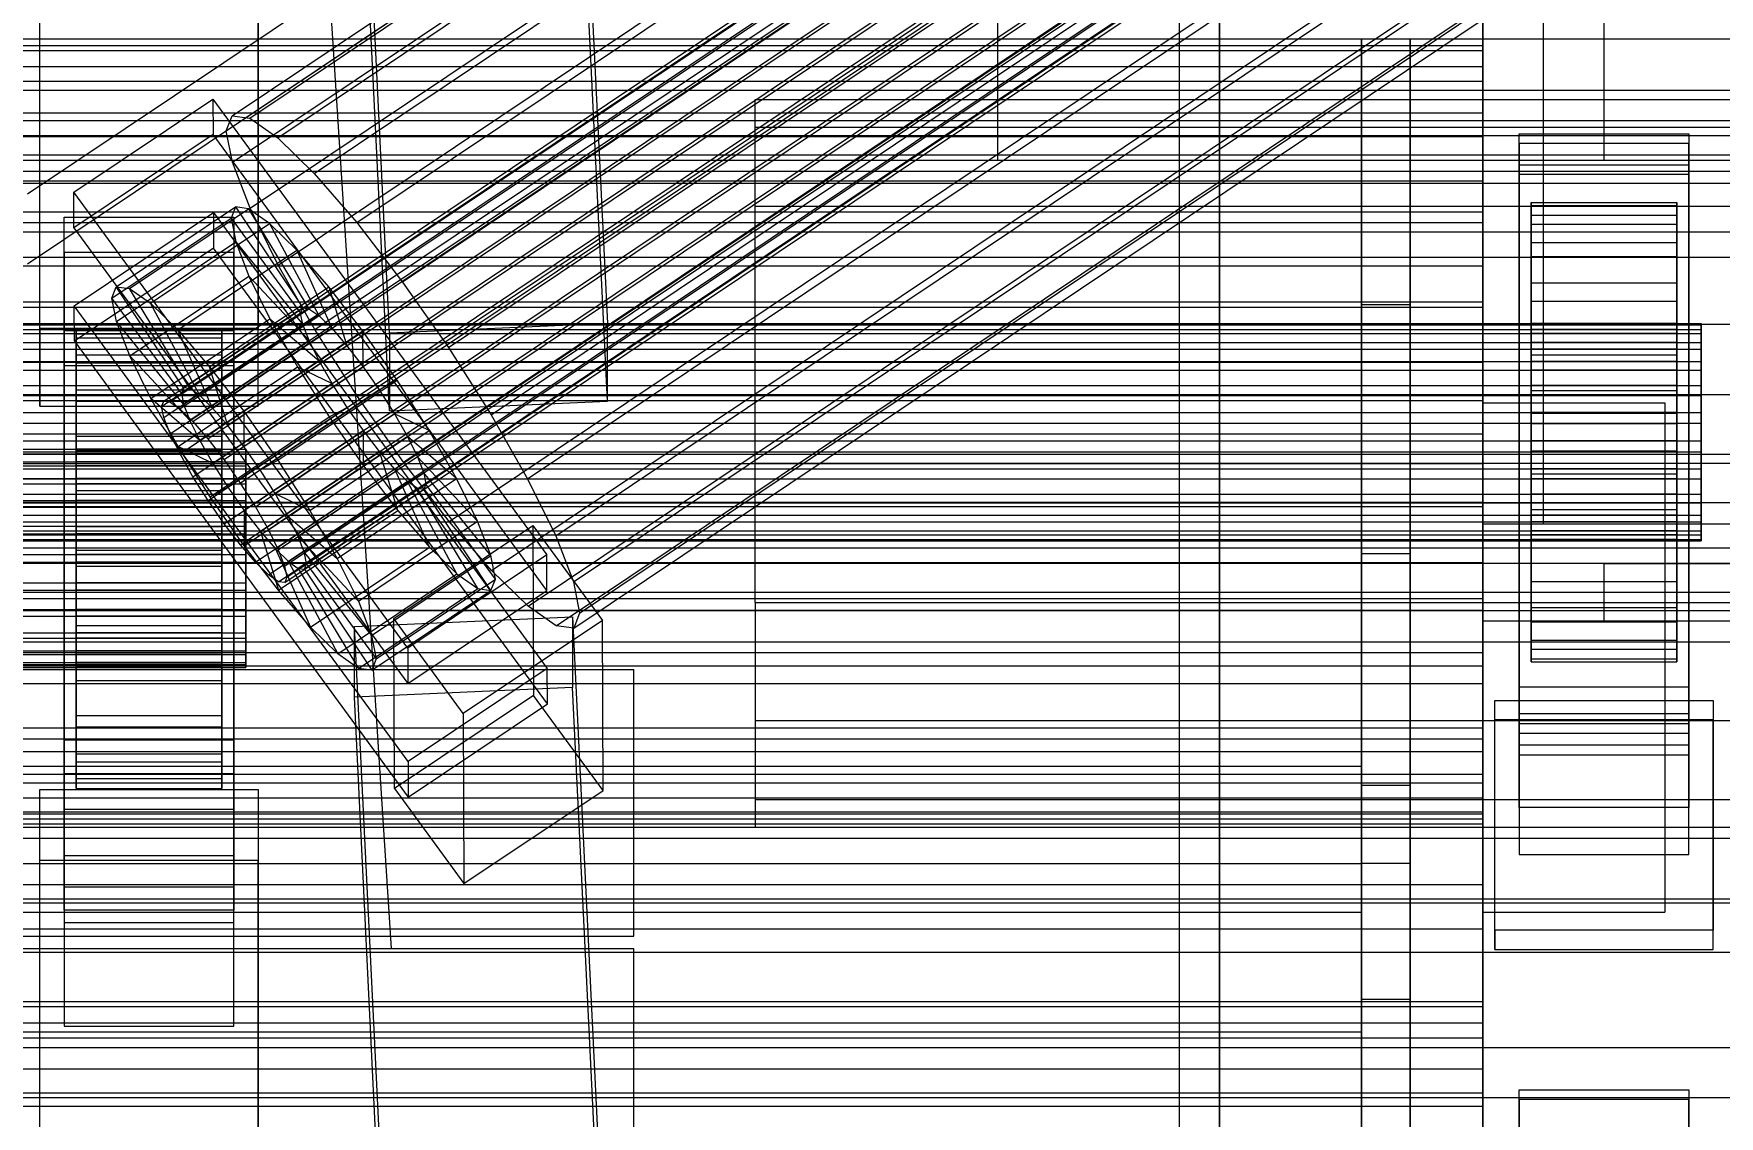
# Model space of a CAD drawing. Header units: millimetres. Extents: x -1970 to 34302, y -65268 to 6837.
# Drawn here: x 130.5 to 269.5, y -34898.8 to -34809.6 of the extents above; entities that cross this region are included whole.
import ezdxf

# ---------------------------------------------------------------- set-up
doc = ezdxf.new("R2010")
doc.units = ezdxf.units.MM
for name, color, linetype, lineweight in [('COTAS_O', 1, 'Continuous', 0), ('frontal_C01', 7, 'Continuous', 0), ('frontal_C02', 7, 'Continuous', 0), ('frontal_C05', 7, 'Continuous', 0), ('frontal_C05-C07', 7, 'Continuous', 0), ('frontal_C07', 7, 'Continuous', 0), ('frontal_dos-mix', 7, 'Continuous', 0), ('frontal_mezcladora', 7, 'Continuous', 0), ('frontal_tolva_provisional', 7, 'Continuous', 0)]:
    doc.layers.add(name, color=color, linetype=linetype, lineweight=lineweight)
doc.dimstyles.new('R19_100', dxfattribs={"dimtxt": 250, "dimasz": 150, "dimexe": 150, "dimexo": 80, "dimgap": 100, "dimtad": 1, "dimtih": 1, "dimtoh": 1, "dimdsep": 46, "dimcen": 0.09, "dimadec": 0, "dimazin": 0, "dimtfac": 1, "dimtdec": 4, "dimtofl": 0, "dimtmove": 0, "dimatfit": 3, "dimfxl": 1, "dimtolj": 1, "dimtzin": 0, "dimarcsym": 0})

# ---------------------------------------------------------------- blocks, each defined once
blk = doc.blocks.new('*D38')
at = {"layer": 'COTAS_O', "color": 0, "lineweight": -2, "transparency": 16777216}
for p, q in [((-570, -33700), (200, -33700)), ((50, -34750), (50, -33850)), ((-570, -34900), (200, -34900))]:
    blk.add_line(p, q, dxfattribs=at)
at = {"layer": 'COTAS_O', "color": 0, "transparency": 16777216}
for points in [[(25, -33850), (75, -33850), (50, -33700)], [(25, -34750), (75, -34750), (50, -34900)]]:
    blk.add_solid(points, dxfattribs=at)
at = {"layer": 'Defpoints', "color": 0, "transparency": 16777216}
for p in [(-650, -33700), (50, -33700), (-650, -34900)]:
    blk.add_point(p, dxfattribs=at)
blk = doc.blocks.new('*D39')
at = {"layer": 'COTAS_O', "color": 0, "lineweight": -2, "transparency": 16777216}
for p, q in [((-650, -34820), (-650, -34050)), ((650, -34820), (650, -34050)), ((-500, -34200), (500, -34200))]:
    blk.add_line(p, q, dxfattribs=at)
at = {"layer": 'COTAS_O', "color": 0, "transparency": 16777216}
for points in [[(-500, -34175), (-500, -34225), (-650, -34200)], [(500, -34175), (500, -34225), (650, -34200)]]:
    blk.add_solid(points, dxfattribs=at)
at = {"layer": 'Defpoints', "color": 0, "transparency": 16777216}
for p in [(650, -34200), (-650, -34900), (650, -34900)]:
    blk.add_point(p, dxfattribs=at)

msp = doc.modelspace()

# ---------------------------------------------------------------- linework, layer by layer
at = {"layer": 'frontal_C01'}
for p, q in [((250, -35735.764), (250, -32680.37)), ((250, -32685.104), (250, -35740.498)), ((228.298, -34987.381), (228.298, -34675.195)), ((228.298, -34680.882), (228.298, -34993.069)), ((174.943, -34774.659), (177.811, -34833.478)), ((159.83, -34834.265), (156.962, -34775.446)), ((159.83, -34840.67), (156.962, -34781.85)), ((177.811, -34839.883), (174.943, -34781.064)), ((131, -34833.87), (131, -34788.776)), ((149, -34788.776), (149, -34833.87)), ((131, -34840.274), (131, -34795.179)), ((149, -34840.274), (149, -34795.179)), ((430, -34820.934), (-430, -34820.934)), ((430, -34825.934), (-430, -34825.934)), ((-425, -34827.992), (425, -34827.992)), ((149, -34833.87), (131, -34833.87)), ((131, -34833.87), (131, -34840.274)), ((149, -34840.274), (149, -34833.87)), ((177.811, -34833.478), (159.83, -34834.265)), ((159.83, -34834.265), (159.83, -34840.67)), ((177.811, -34839.883), (177.811, -34833.478)), ((425, -34839.36), (-425, -34839.36)), ((131, -34840.274), (149, -34840.274)), ((159.83, -34840.67), (177.811, -34839.883)), ((425, -34844.257), (-425, -34844.257)), ((-425, -34855.625), (425, -34855.625)), ((430, -34875.934), (-430, -34875.934)), ((430, -34880.934), (-430, -34880.934))]:
    msp.add_line(p, q, dxfattribs=at)
at = {"layer": 'frontal_C02'}
for p, q in [((250, -35767.535), (250, -32976.99)), ((250, -32981.769), (250, -35772.314)), ((146.872, -34816.332), (331.181, -34692.848)), ((146.383, -34817.576), (330.692, -34694.092)), ((148.32, -34816.529), (332.629, -34693.045)), ((150.629, -34818.153), (334.938, -34694.669)), ((141.045, -34840.299), (354.844, -34697.057)), ((141.218, -34839.858), (355.017, -34696.617)), ((141.731, -34839.928), (355.53, -34696.687)), ((146.887, -34820.175), (331.197, -34696.691)), ((141.224, -34841.22), (355.022, -34697.978)), ((142.549, -34840.503), (356.348, -34697.262)), ((143.617, -34841.545), (357.415, -34698.304)), ((153.641, -34821.093), (337.95, -34697.609)), ((141.742, -34842.558), (355.541, -34699.317)), ((144.861, -34842.982), (358.659, -34699.741)), ((142.565, -34844.223), (356.363, -34700.982)), ((148.35, -34823.953), (332.659, -34700.469)), ((359.995, -34701.476), (146.196, -34844.717)), ((157.152, -34825.149), (341.461, -34701.666)), ((143.635, -34846.101), (357.434, -34702.86)), ((147.533, -34846.631), (361.332, -34703.39)), ((144.881, -34848.064), (358.68, -34704.822)), ((148.779, -34848.594), (362.578, -34705.352)), ((150.672, -34828.652), (334.981, -34705.168)), ((146.218, -34849.978), (360.017, -34706.736)), ((345.231, -34706.561), (160.922, -34830.045)), ((149.85, -34850.472), (363.648, -34707.23)), ((147.554, -34851.713), (361.352, -34708.471)), ((150.672, -34852.137), (364.471, -34708.895)), ((148.798, -34853.15), (362.596, -34709.908)), ((149.865, -34854.192), (363.664, -34710.95)), ((151.191, -34853.475), (364.989, -34710.234)), ((153.694, -34833.951), (338.003, -34710.467)), ((150.683, -34854.767), (364.482, -34711.526)), ((151.196, -34854.837), (364.995, -34711.595)), ((151.369, -34854.396), (365.168, -34711.155)), ((164.693, -34835.447), (349.002, -34711.963)), ((157.211, -34839.491), (341.52, -34716.007)), ((168.21, -34840.986), (352.519, -34717.502)), ((160.982, -34844.892), (345.291, -34721.408)), ((171.232, -34846.286), (355.541, -34722.802)), ((164.752, -34849.788), (349.061, -34726.304)), ((173.554, -34850.985), (357.863, -34727.501)), ((168.263, -34853.844), (352.572, -34730.36)), ((175.016, -34854.762), (359.326, -34731.279)), ((171.275, -34856.784), (355.584, -34733.3)), ((175.521, -34857.362), (359.83, -34733.878)), ((173.584, -34858.408), (357.893, -34734.924)), ((175.032, -34858.605), (359.341, -34735.121)), ((228.298, -34756.938), (130, -34822.796)), ((228.298, -35041.759), (228.298, -34756.938)), ((130, -34828.537), (228.298, -34762.679)), ((228.298, -34762.679), (228.298, -35047.5)), ((133.809, -34822.648), (145.277, -34814.964)), ((145.277, -34814.964), (145.289, -34817.887)), ((145.277, -34814.964), (172.809, -34852.557)), ((146.383, -34817.576), (146.872, -34816.332)), ((146.872, -34816.332), (148.32, -34816.529)), ((148.32, -34816.529), (150.629, -34818.153)), ((145.289, -34817.887), (133.821, -34825.57)), ((172.821, -34855.48), (145.289, -34817.887)), ((146.887, -34820.175), (146.383, -34817.576)), ((150.629, -34818.153), (153.641, -34821.093)), ((148.35, -34823.953), (146.887, -34820.175)), ((153.641, -34821.093), (157.152, -34825.149)), ((133.821, -34825.57), (133.809, -34822.648)), ((161.341, -34860.241), (133.809, -34822.648)), ((133, -34827.617), (133, -34824.694)), ((133, -34824.694), (147, -34824.694)), ((133, -34870.599), (133, -34824.694)), ((133.847, -34832), (145.315, -34824.317)), ((136.948, -34831.369), (146.777, -34824.783)), ((137.313, -34830.439), (147.143, -34823.853)), ((138.396, -34830.586), (148.226, -34824.001)), ((145.315, -34824.317), (145.327, -34827.24)), ((145.315, -34824.317), (172.847, -34861.91)), ((147.143, -34823.853), (146.777, -34824.783)), ((146.777, -34824.783), (152.513, -34832.615)), ((146.777, -34824.783), (147.155, -34826.728)), ((147, -34824.694), (147, -34827.617)), ((147, -34824.694), (147, -34870.599)), ((148.226, -34824.001), (147.143, -34823.853)), ((147.143, -34823.853), (152.686, -34832.175)), ((149.953, -34825.215), (148.226, -34824.001)), ((148.226, -34824.001), (153.199, -34832.245)), ((150.672, -34828.652), (148.35, -34823.953)), ((133.821, -34825.57), (161.353, -34863.163)), ((140.123, -34831.801), (149.953, -34825.215)), ((152.207, -34827.415), (149.953, -34825.215)), ((149.953, -34825.215), (154.017, -34832.82)), ((157.152, -34825.149), (160.922, -34830.045)), ((147, -34827.617), (133, -34827.617)), ((133, -34827.617), (133, -34873.521)), ((145.327, -34827.24), (133.859, -34834.923)), ((137.325, -34833.314), (147.155, -34826.728)), ((142.377, -34834), (152.207, -34827.415)), ((172.859, -34864.832), (145.327, -34827.24)), ((147, -34873.521), (147, -34827.617)), ((147.155, -34826.728), (152.692, -34833.536)), ((147.155, -34826.728), (148.249, -34829.554)), ((154.833, -34830.449), (152.207, -34827.415)), ((152.207, -34827.415), (155.085, -34833.862)), ((153.694, -34833.951), (150.672, -34828.652)), ((136.948, -34831.369), (137.313, -34830.439)), ((142.856, -34838.761), (137.313, -34830.439)), ((137.313, -34830.439), (138.396, -34830.586)), ((143.369, -34838.83), (138.396, -34830.586)), ((138.396, -34830.586), (140.123, -34831.801)), ((138.419, -34836.139), (148.249, -34829.554)), ((145.003, -34837.035), (154.833, -34830.449)), ((148.249, -34829.554), (153.21, -34834.875)), ((148.249, -34829.554), (149.985, -34833.068)), ((157.653, -34834.111), (154.833, -34830.449)), ((154.833, -34830.449), (156.329, -34835.299)), ((160.922, -34830.045), (164.693, -34835.447)), ((133.859, -34834.923), (133.847, -34832)), ((161.379, -34869.593), (133.847, -34832)), ((142.683, -34839.201), (136.948, -34831.369)), ((137.325, -34833.314), (136.948, -34831.369)), ((144.188, -34839.406), (140.123, -34831.801)), ((140.123, -34831.801), (142.377, -34834)), ((142.862, -34840.122), (137.325, -34833.314)), ((138.419, -34836.139), (137.325, -34833.314)), ((140.156, -34839.654), (149.985, -34833.068)), ((152.513, -34832.615), (142.683, -34839.201)), ((152.686, -34832.175), (142.856, -34838.761)), ((153.199, -34832.245), (143.369, -34838.83)), ((154.017, -34832.82), (144.188, -34839.406)), ((149.985, -34833.068), (154.033, -34836.54)), ((149.985, -34833.068), (152.246, -34837.033)), ((152.513, -34832.615), (152.686, -34832.175)), ((152.692, -34833.536), (152.513, -34832.615)), ((152.686, -34832.175), (153.199, -34832.245)), ((153.199, -34832.245), (154.017, -34832.82)), ((154.017, -34832.82), (155.085, -34833.862)), ((133, -34836.97), (133, -34834.047)), ((133, -34834.047), (147, -34834.047)), ((133, -34879.951), (133, -34834.047)), ((134, -34843.833), (134, -34833.839)), ((134, -34833.839), (134, -34834.315)), ((134, -34833.839), (146, -34833.839)), ((134, -34834.657), (134, -34833.839)), ((134, -34844.059), (134, -34834.315)), ((134, -34834.315), (134, -34836.053)), ((134, -34834.315), (146, -34834.315)), ((134, -34844.221), (134, -34834.657)), ((134, -34834.657), (146, -34834.657)), ((134, -34836.714), (134, -34834.657)), ((145.255, -34840.448), (142.377, -34834)), ((142.377, -34834), (145.003, -34837.035)), ((152.692, -34833.536), (142.862, -34840.122)), ((155.085, -34833.862), (145.255, -34840.448)), ((146, -34834.315), (146, -34833.839)), ((146, -34833.839), (146, -34843.833)), ((146, -34833.839), (146, -34834.657)), ((146, -34836.053), (146, -34834.315)), ((146, -34834.315), (146, -34844.059)), ((146, -34834.657), (146, -34844.221)), ((146, -34834.657), (146, -34836.714)), ((147, -34834.047), (147, -34836.97)), ((147, -34834.047), (147, -34879.951)), ((157.653, -34834.111), (147.823, -34840.697)), ((153.21, -34834.875), (152.692, -34833.536)), ((157.211, -34839.491), (153.694, -34833.951)), ((155.085, -34833.862), (156.329, -34835.299)), ((157.665, -34837.034), (157.653, -34834.111)), ((160.474, -34838.152), (157.653, -34834.111)), ((133.859, -34834.923), (161.391, -34872.516)), ((134, -34844.882), (134, -34836.053)), ((134, -34836.053), (134, -34838.933)), ((134, -34836.053), (146, -34836.053)), ((143.38, -34841.461), (138.419, -34836.139)), ((140.156, -34839.654), (138.419, -34836.139)), ((153.21, -34834.875), (143.38, -34841.461)), ((146, -34838.933), (146, -34836.053)), ((146, -34836.053), (146, -34844.882)), ((156.329, -34835.299), (146.499, -34841.885)), ((154.033, -34836.54), (153.21, -34834.875)), ((156.329, -34835.299), (157.665, -34837.034)), ((164.693, -34835.447), (168.21, -34840.986)), ((147, -34836.97), (133, -34836.97)), ((133, -34836.97), (133, -34882.874)), ((134, -34845.195), (134, -34836.714)), ((134, -34836.714), (146, -34836.714)), ((134, -34839.868), (134, -34836.714)), ((142.416, -34843.619), (152.246, -34837.033)), ((154.033, -34836.54), (144.203, -34843.126)), ((146.499, -34841.885), (145.003, -34837.035)), ((145.003, -34837.035), (147.823, -34840.697)), ((146, -34836.714), (146, -34845.195)), ((146, -34836.714), (146, -34839.868)), ((147, -34882.874), (147, -34836.97)), ((147.835, -34843.619), (157.665, -34837.034)), ((152.246, -34837.033), (155.103, -34838.418)), ((152.246, -34837.033), (154.877, -34841.176)), ((155.103, -34838.418), (154.033, -34836.54)), ((157.665, -34837.034), (159.001, -34838.948)), ((134, -34846.246), (134, -34838.933)), ((134, -34838.933), (134, -34842.761)), ((134, -34838.933), (146, -34838.933)), ((142.856, -34838.761), (142.683, -34839.201)), ((143.369, -34838.83), (142.856, -34838.761)), ((144.188, -34839.406), (143.369, -34838.83)), ((155.103, -34838.418), (145.274, -34845.003)), ((146, -34842.761), (146, -34838.933)), ((146, -34838.933), (146, -34846.246)), ((159.001, -34838.948), (149.171, -34845.533)), ((150.644, -34844.737), (160.474, -34838.152)), ((156.35, -34840.38), (155.103, -34838.418)), ((160.474, -34838.152), (159.001, -34838.948)), ((159.001, -34838.948), (160.247, -34840.91)), ((163.105, -34842.295), (160.474, -34838.152)), ((134, -34846.689), (134, -34839.868)), ((134, -34839.868), (146, -34839.868)), ((134, -34843.906), (134, -34839.868)), ((144.203, -34843.126), (140.156, -34839.654)), ((142.416, -34843.619), (140.156, -34839.654)), ((141.045, -34840.299), (141.218, -34839.858)), ((141.224, -34841.22), (141.045, -34840.299)), ((141.218, -34839.858), (141.731, -34839.928)), ((141.731, -34839.928), (142.549, -34840.503)), ((142.683, -34839.201), (142.862, -34840.122)), ((142.862, -34840.122), (143.38, -34841.461)), ((145.255, -34840.448), (144.188, -34839.406)), ((146, -34839.868), (146, -34846.689)), ((146, -34839.868), (146, -34843.906)), ((160.982, -34844.892), (157.211, -34839.491)), ((141.742, -34842.558), (141.224, -34841.22)), ((142.549, -34840.503), (143.617, -34841.545)), ((143.38, -34841.461), (144.203, -34843.126)), ((143.617, -34841.545), (144.861, -34842.982)), ((145.047, -34847.762), (154.877, -34841.176)), ((146.499, -34841.885), (145.255, -34840.448)), ((156.35, -34840.38), (146.52, -34846.966)), ((147.823, -34840.697), (147.835, -34843.619)), ((147.823, -34840.697), (150.644, -34844.737)), ((160.247, -34840.91), (150.417, -34847.496)), ((154.877, -34841.176), (156.35, -34840.38)), ((154.877, -34841.176), (157.698, -34845.217)), ((157.686, -34842.294), (156.35, -34840.38)), ((163.105, -34842.295), (160.247, -34840.91)), ((160.247, -34840.91), (161.318, -34842.788)), ((168.21, -34840.986), (171.232, -34846.286)), ((134, -34848.059), (134, -34842.761)), ((134, -34842.761), (134, -34847.275)), ((134, -34842.761), (146, -34842.761)), ((142.565, -34844.223), (141.742, -34842.558)), ((144.203, -34843.126), (145.274, -34845.003)), ((144.861, -34842.982), (146.196, -34844.717)), ((146, -34847.275), (146, -34842.761)), ((146, -34842.761), (146, -34848.059)), ((147.835, -34843.619), (146.499, -34841.885)), ((157.686, -34842.294), (147.856, -34848.88)), ((161.318, -34842.788), (151.488, -34849.374)), ((153.275, -34848.881), (163.105, -34842.295)), ((157.698, -34845.217), (157.686, -34842.294)), ((159.022, -34844.029), (157.686, -34842.294)), ((165.365, -34846.26), (161.318, -34842.788)), ((161.318, -34842.788), (162.14, -34844.453)), ((165.365, -34846.26), (163.105, -34842.295)), ((-148, -34843.833), (148, -34843.833)), ((-148, -34844.059), (148, -34844.059)), ((-148, -34844.221), (148, -34844.221)), ((134, -34844.059), (134, -34843.833)), ((146, -34843.833), (134, -34843.833)), ((134, -34843.833), (134, -34844.221)), ((134, -34848.602), (134, -34843.906)), ((134, -34843.906), (146, -34843.906)), ((134, -34848.552), (134, -34843.906)), ((134, -34844.882), (134, -34844.059)), ((146, -34844.059), (134, -34844.059)), ((146, -34844.221), (134, -34844.221)), ((134, -34844.221), (134, -34845.195)), ((145.274, -34845.003), (142.416, -34843.619)), ((145.047, -34847.762), (142.416, -34843.619)), ((143.635, -34846.101), (142.565, -34844.223)), ((146, -34843.833), (146, -34844.059)), ((146, -34844.221), (146, -34843.833)), ((146, -34843.906), (146, -34848.602)), ((146, -34843.906), (146, -34848.552)), ((146, -34844.059), (146, -34844.882)), ((146, -34845.195), (146, -34844.221)), ((149.171, -34845.533), (147.835, -34843.619)), ((148, -34844.059), (148, -34843.833)), ((148, -34843.833), (148, -34844.221)), ((148, -34844.882), (148, -34844.059)), ((148, -34844.221), (148, -34845.195)), ((159.022, -34844.029), (149.192, -34850.615)), ((162.14, -34844.453), (152.311, -34851.039)), ((160.518, -34848.879), (159.022, -34844.029)), ((160.266, -34845.466), (159.022, -34844.029)), ((167.102, -34849.774), (162.14, -34844.453)), ((162.14, -34844.453), (162.659, -34845.792)), ((-148, -34844.882), (148, -34844.882)), ((-148, -34845.195), (148, -34845.195)), ((134, -34846.246), (134, -34844.882)), ((146, -34844.882), (134, -34844.882)), ((146, -34845.195), (134, -34845.195)), ((134, -34845.195), (134, -34846.689)), ((145.274, -34845.003), (146.52, -34846.966)), ((146, -34844.882), (146, -34846.246)), ((146, -34846.689), (146, -34845.195)), ((146.196, -34844.717), (147.533, -34846.631)), ((147.868, -34851.803), (157.698, -34845.217)), ((148, -34846.246), (148, -34844.882)), ((148, -34845.195), (148, -34846.689)), ((149.171, -34845.533), (150.644, -34844.737)), ((150.417, -34847.496), (149.171, -34845.533)), ((160.266, -34845.466), (150.436, -34852.052)), ((150.644, -34844.737), (153.275, -34848.881)), ((162.659, -34845.792), (152.829, -34852.378)), ((157.698, -34845.217), (160.518, -34848.879)), ((163.144, -34851.913), (160.266, -34845.466)), ((161.333, -34846.508), (160.266, -34845.466)), ((164.752, -34849.788), (160.982, -34844.892)), ((168.196, -34852.6), (162.659, -34845.792)), ((162.659, -34845.792), (162.837, -34846.713)), ((-148, -34846.246), (148, -34846.246)), ((-148, -34846.689), (148, -34846.689)), ((134, -34848.059), (134, -34846.246)), ((146, -34846.246), (134, -34846.246)), ((146, -34846.689), (134, -34846.689)), ((134, -34846.689), (134, -34848.602)), ((134, -34847.275), (134, -34850.197)), ((146, -34847.275), (134, -34847.275)), ((134, -34847.275), (134, -34852.167)), ((144.881, -34848.064), (143.635, -34846.101)), ((146.52, -34846.966), (145.047, -34847.762)), ((146, -34846.246), (146, -34848.059)), ((146, -34848.602), (146, -34846.689)), ((146, -34850.197), (146, -34847.275)), ((146, -34852.167), (146, -34847.275)), ((146.52, -34846.966), (147.856, -34848.88)), ((147.533, -34846.631), (148.779, -34848.594)), ((148, -34848.059), (148, -34846.246)), ((148, -34846.689), (148, -34848.602)), ((161.333, -34846.508), (151.503, -34853.094)), ((162.151, -34847.084), (152.321, -34853.669)), ((162.664, -34847.153), (152.835, -34853.739)), ((162.837, -34846.713), (153.008, -34853.299)), ((155.535, -34852.845), (165.365, -34846.26)), ((165.397, -34854.113), (161.333, -34846.508)), ((162.151, -34847.084), (161.333, -34846.508)), ((167.125, -34855.327), (162.151, -34847.084)), ((162.664, -34847.153), (162.151, -34847.084)), ((162.837, -34846.713), (162.664, -34847.153)), ((168.208, -34855.475), (162.664, -34847.153)), ((168.573, -34854.545), (162.837, -34846.713)), ((167.102, -34849.774), (165.365, -34846.26)), ((171.232, -34846.286), (173.554, -34850.985)), ((430, -34848.253), (-430, -34848.253)), ((-148, -34848.059), (148, -34848.059)), ((-148, -34848.602), (148, -34848.602)), ((134, -34850.197), (134, -34848.059)), ((146, -34848.059), (134, -34848.059)), ((134, -34850.802), (134, -34848.552)), ((134, -34848.552), (146, -34848.552)), ((134, -34853.489), (134, -34848.552)), ((146, -34848.602), (134, -34848.602)), ((134, -34848.602), (134, -34850.802)), ((146.218, -34849.978), (144.881, -34848.064)), ((147.868, -34851.803), (145.047, -34847.762)), ((146, -34848.059), (146, -34850.197)), ((146, -34848.552), (146, -34850.802)), ((146, -34848.552), (146, -34853.489)), ((146, -34850.802), (146, -34848.602)), ((148, -34850.197), (148, -34848.059)), ((148, -34848.602), (148, -34850.802)), ((148.779, -34848.594), (149.85, -34850.472)), ((151.488, -34849.374), (150.417, -34847.496)), ((150.417, -34847.496), (153.275, -34848.881)), ((147.554, -34851.713), (146.218, -34849.978)), ((147.856, -34848.88), (147.868, -34851.803)), ((147.856, -34848.88), (149.192, -34850.615)), ((150.688, -34855.465), (160.518, -34848.879)), ((152.311, -34851.039), (151.488, -34849.374)), ((151.488, -34849.374), (155.535, -34852.845)), ((153.275, -34848.881), (155.535, -34852.845)), ((157.272, -34856.36), (167.102, -34849.774)), ((160.518, -34848.879), (163.144, -34851.913)), ((168.263, -34853.844), (164.752, -34849.788)), ((168.196, -34852.6), (167.102, -34849.774)), ((148, -34850.197), (-148, -34850.197)), ((-148, -34850.802), (148, -34850.802)), ((134, -34850.197), (146, -34850.197)), ((134, -34852.515), (134, -34850.197)), ((146, -34850.802), (134, -34850.802)), ((134, -34850.802), (134, -34853.141)), ((146, -34850.197), (146, -34852.515)), ((146, -34853.141), (146, -34850.802)), ((148, -34852.515), (148, -34850.197)), ((148, -34850.802), (148, -34853.141)), ((149.192, -34850.615), (150.688, -34855.465)), ((149.192, -34850.615), (150.436, -34852.052)), ((149.85, -34850.472), (150.672, -34852.137)), ((152.829, -34852.378), (152.311, -34851.039)), ((152.311, -34851.039), (157.272, -34856.36)), ((160.19, -34857.798), (171.658, -34850.114)), ((171.658, -34850.114), (171.715, -34864.143)), ((171.658, -34850.114), (177.394, -34857.946)), ((173.554, -34850.985), (175.016, -34854.762)), ((-148, -34852.515), (148, -34852.515)), ((134, -34852.515), (134, -34852.167)), ((134, -34852.167), (134, -34857.104)), ((134, -34852.167), (146, -34852.167)), ((134, -34854.853), (134, -34852.515)), ((146, -34852.515), (134, -34852.515)), ((146, -34857.104), (146, -34852.167)), ((146, -34852.167), (146, -34852.515)), ((146, -34852.515), (146, -34854.853)), ((148.798, -34853.15), (147.554, -34851.713)), ((150.688, -34855.465), (147.868, -34851.803)), ((148, -34854.853), (148, -34852.515)), ((150.436, -34852.052), (153.314, -34858.499)), ((150.436, -34852.052), (151.503, -34853.094)), ((150.672, -34852.137), (151.191, -34853.475)), ((153.008, -34853.299), (152.829, -34852.378)), ((152.829, -34852.378), (158.366, -34859.186)), ((153.314, -34858.499), (163.144, -34851.913)), ((155.535, -34852.845), (157.272, -34856.36)), ((158.366, -34859.186), (168.196, -34852.6)), ((172.809, -34852.557), (161.341, -34860.241)), ((163.144, -34851.913), (165.397, -34854.113)), ((168.573, -34854.545), (168.196, -34852.6)), ((172.821, -34855.48), (172.809, -34852.557)), ((430, -34853.253), (-430, -34853.253)), ((-148, -34853.141), (148, -34853.141)), ((134, -34853.141), (134, -34853.489)), ((146, -34853.141), (134, -34853.141)), ((134, -34853.141), (134, -34855.458)), ((134, -34853.489), (146, -34853.489)), ((134, -34858.381), (134, -34853.489)), ((146, -34853.489), (146, -34853.141)), ((146, -34855.458), (146, -34853.141)), ((146, -34853.489), (146, -34858.381)), ((148, -34853.141), (148, -34855.458)), ((149.865, -34854.192), (148.798, -34853.15)), ((150.683, -34854.767), (149.865, -34854.192)), ((151.191, -34853.475), (151.369, -34854.396)), ((151.503, -34853.094), (155.567, -34860.699)), ((151.503, -34853.094), (152.321, -34853.669)), ((152.321, -34853.669), (157.295, -34861.913)), ((152.321, -34853.669), (152.835, -34853.739)), ((152.835, -34853.739), (153.008, -34853.299)), ((152.835, -34853.739), (158.378, -34862.061)), ((153.008, -34853.299), (158.743, -34861.13)), ((155.567, -34860.699), (165.397, -34854.113)), ((165.397, -34854.113), (167.125, -34855.327)), ((171.275, -34856.784), (168.263, -34853.844)), ((-148, -34854.853), (148, -34854.853)), ((-148, -34855.458), (148, -34855.458)), ((134, -34857.054), (134, -34854.853)), ((134, -34854.853), (134, -34857.104)), ((146, -34854.853), (134, -34854.853)), ((134, -34855.458), (134, -34858.381)), ((146, -34855.458), (134, -34855.458)), ((134, -34855.458), (134, -34857.596)), ((146, -34857.104), (146, -34854.853)), ((146, -34854.853), (146, -34857.054)), ((146, -34858.381), (146, -34855.458)), ((146, -34857.596), (146, -34855.458)), ((148, -34857.054), (148, -34854.853)), ((148, -34855.458), (148, -34857.596)), ((151.196, -34854.837), (150.683, -34854.767)), ((153.314, -34858.499), (150.688, -34855.465)), ((151.369, -34854.396), (151.196, -34854.837)), ((157.295, -34861.913), (167.125, -34855.327)), ((158.378, -34862.061), (168.208, -34855.475)), ((158.743, -34861.13), (168.573, -34854.545)), ((161.353, -34863.163), (172.821, -34855.48)), ((167.125, -34855.327), (168.208, -34855.475)), ((168.208, -34855.475), (168.573, -34854.545)), ((175.016, -34854.762), (175.521, -34857.362)), ((157.272, -34856.36), (158.366, -34859.186)), ((173.584, -34858.408), (171.275, -34856.784)), ((-148, -34857.054), (148, -34857.054)), ((-148, -34857.596), (148, -34857.596)), ((134, -34858.966), (134, -34857.054)), ((134, -34857.054), (134, -34861.75)), ((146, -34857.054), (134, -34857.054)), ((134, -34857.104), (134, -34861.75)), ((134, -34857.104), (146, -34857.104)), ((134, -34857.596), (134, -34862.894)), ((146, -34857.596), (134, -34857.596)), ((134, -34857.596), (134, -34859.409)), ((134, -34858.381), (146, -34858.381)), ((134, -34862.894), (134, -34858.381)), ((146, -34861.75), (146, -34857.054)), ((146, -34857.054), (146, -34858.966)), ((146, -34861.75), (146, -34857.104)), ((146, -34862.894), (146, -34857.596)), ((146, -34859.409), (146, -34857.596)), ((146, -34858.381), (146, -34862.894)), ((148, -34858.966), (148, -34857.054)), ((148, -34857.596), (148, -34859.409)), ((156.962, -34858.444), (174.943, -34857.65)), ((160.247, -34871.826), (160.19, -34857.798)), ((165.926, -34865.629), (160.19, -34857.798)), ((177.394, -34857.946), (165.926, -34865.629)), ((175.032, -34858.605), (173.584, -34858.408)), ((174.943, -34857.65), (174.943, -34863.496)), ((174.943, -34857.65), (177.811, -34917.027)), ((175.521, -34857.362), (175.032, -34858.605)), ((177.451, -34871.975), (177.394, -34857.946)), ((-148, -34858.966), (148, -34858.966)), ((-148, -34859.409), (148, -34859.409)), ((134, -34860.461), (134, -34858.966)), ((134, -34858.966), (134, -34865.787)), ((146, -34858.966), (134, -34858.966)), ((134, -34859.409), (134, -34866.722)), ((146, -34859.409), (134, -34859.409)), ((134, -34859.409), (134, -34860.774)), ((146, -34865.787), (146, -34858.966)), ((146, -34858.966), (146, -34860.461)), ((146, -34866.722), (146, -34859.409)), ((146, -34860.774), (146, -34859.409)), ((148, -34860.461), (148, -34858.966)), ((148, -34859.409), (148, -34860.774)), ((155.567, -34860.699), (153.314, -34858.499)), ((156.962, -34864.291), (156.962, -34858.444)), ((159.83, -34917.821), (156.962, -34858.444)), ((158.366, -34859.186), (158.743, -34861.13)), ((-148, -34860.461), (148, -34860.461)), ((-148, -34860.774), (148, -34860.774)), ((134, -34861.435), (134, -34860.461)), ((134, -34860.461), (134, -34868.942)), ((146, -34860.461), (134, -34860.461)), ((134, -34860.774), (134, -34869.603)), ((146, -34860.774), (134, -34860.774)), ((134, -34860.774), (134, -34861.597)), ((146, -34868.942), (146, -34860.461)), ((146, -34860.461), (146, -34861.435)), ((146, -34869.603), (146, -34860.774)), ((146, -34861.597), (146, -34860.774)), ((148, -34861.435), (148, -34860.461)), ((148, -34860.774), (148, -34861.597)), ((157.295, -34861.913), (155.567, -34860.699)), ((158.743, -34861.13), (158.378, -34862.061)), ((161.341, -34860.241), (161.353, -34863.163)), ((-148, -34861.435), (148, -34861.435)), ((-148, -34861.597), (148, -34861.597)), ((-148, -34861.822), (148, -34861.822)), ((134, -34861.822), (134, -34861.435)), ((134, -34861.435), (134, -34870.998)), ((146, -34861.435), (134, -34861.435)), ((134, -34861.597), (134, -34871.34)), ((146, -34861.597), (134, -34861.597)), ((134, -34861.597), (134, -34861.822)), ((134, -34861.75), (134, -34865.787)), ((134, -34861.75), (146, -34861.75)), ((134, -34861.822), (134, -34871.816)), ((146, -34861.822), (134, -34861.822)), ((146, -34870.998), (146, -34861.435)), ((146, -34861.435), (146, -34861.822)), ((146, -34871.34), (146, -34861.597)), ((146, -34861.822), (146, -34861.597)), ((146, -34865.787), (146, -34861.75)), ((146, -34871.816), (146, -34861.822)), ((148, -34861.822), (148, -34861.435)), ((148, -34861.597), (148, -34861.822)), ((158.378, -34862.061), (157.295, -34861.913)), ((172.847, -34861.91), (161.379, -34869.593)), ((172.859, -34864.832), (172.847, -34861.91)), ((134, -34862.894), (146, -34862.894)), ((134, -34866.722), (134, -34862.894)), ((146, -34862.894), (146, -34866.722)), ((174.943, -34863.496), (156.962, -34864.291)), ((177.811, -34922.873), (174.943, -34863.496)), ((159.83, -34923.667), (156.962, -34864.291)), ((171.715, -34864.143), (160.247, -34871.826)), ((161.391, -34872.516), (172.859, -34864.832)), ((177.451, -34871.975), (171.715, -34864.143)), ((134, -34865.787), (134, -34868.942)), ((134, -34865.787), (146, -34865.787)), ((134, -34866.722), (146, -34866.722)), ((134, -34869.603), (134, -34866.722)), ((146, -34868.942), (146, -34865.787)), ((146, -34866.722), (146, -34869.603)), ((165.926, -34865.629), (165.983, -34879.658)), ((133, -34881.838), (133, -34867.809)), ((133, -34867.809), (147, -34867.809)), ((133, -34877.373), (133, -34867.809)), ((147, -34867.809), (147, -34881.838)), ((147, -34867.809), (147, -34877.373)), ((134, -34868.942), (134, -34870.998)), ((134, -34868.942), (146, -34868.942)), ((146, -34870.998), (146, -34868.942)), ((147, -34870.599), (133, -34870.599)), ((133, -34870.599), (133, -34873.521)), ((134, -34869.603), (146, -34869.603)), ((134, -34871.34), (134, -34869.603)), ((146, -34869.603), (146, -34871.34)), ((147, -34873.521), (147, -34870.599)), ((161.379, -34869.593), (161.391, -34872.516)), ((131, -34877.746), (131, -34871.901)), ((131, -34871.901), (149, -34871.901)), ((131, -34917.422), (131, -34871.901)), ((134, -34870.998), (134, -34871.816)), ((134, -34870.998), (146, -34870.998)), ((134, -34871.34), (146, -34871.34)), ((134, -34871.816), (134, -34871.34)), ((134, -34871.816), (146, -34871.816)), ((146, -34871.816), (146, -34870.998)), ((146, -34871.34), (146, -34871.816)), ((149, -34871.901), (149, -34877.746)), ((149, -34871.901), (149, -34917.422)), ((160.247, -34871.826), (165.983, -34879.658)), ((165.983, -34879.658), (177.451, -34871.975)), ((133, -34873.521), (147, -34873.521)), ((149, -34877.746), (131, -34877.746)), ((131, -34923.268), (131, -34877.746)), ((147, -34877.373), (133, -34877.373)), ((133, -34877.373), (133, -34891.401)), ((147, -34891.401), (147, -34877.373)), ((149, -34923.268), (149, -34877.746)), ((147, -34879.951), (133, -34879.951)), ((133, -34879.951), (133, -34882.874)), ((147, -34882.874), (147, -34879.951)), ((147, -34881.838), (133, -34881.838)), ((133, -34881.838), (133, -34891.401)), ((147, -34891.401), (147, -34881.838)), ((133, -34882.874), (147, -34882.874)), ((133, -34891.401), (147, -34891.401))]:
    msp.add_line(p, q, dxfattribs=at)
at = {"layer": 'frontal_C05'}
for p, q in [((250, -34798.418), (250, -34818)), ((250, -34818), (250, -34798.855)), ((250, -34800.198), (250, -34818)), ((250, -34818), (250, -34807.153)), ((250, -34827.643), (250, -34808.357)), ((250, -34818), (-250, -34818)), ((310, -34818), (250, -34818)), ((250, -34818), (250, -34837.145)), ((250, -34818), (250, -34828.847)), ((250, -34818), (250, -34837.582)), ((250, -34818), (250, -34835.802)), ((250, -34846.368), (250, -34827.643)), ((250, -34828.847), (250, -34837.546)), ((250, -34835.802), (250, -34852.711)), ((250, -34837.145), (250, -34855.178)), ((250, -34837.546), (250, -34842.373)), ((250, -34837.582), (250, -34856.182)), ((250, -34863.445), (250, -34846.368)), ((250, -34852.711), (250, -34867.879)), ((260, -34853.25), (310, -34853.25)), ((260, -34858), (260, -34853.25)), ((250, -34855.178), (250, -34871.05)), ((250, -34856.182), (250, -34872.867)), ((260, -34858), (310, -34858)), ((250, -34877.881), (250, -34863.445)), ((250, -34867.879), (250, -34880.547)), ((250, -34871.05), (250, -34883.839)), ((250, -34872.867), (250, -34886.801)), ((250, -34888.836), (250, -34877.881)), ((250, -34880.547), (250, -34890.078)), ((250, -34883.839), (250, -34892.801)), ((250, -34886.801), (250, -34897.285)), ((250, -34895.675), (250, -34888.836)), ((250, -34890.078), (250, -34895.994)), ((250, -34892.801), (250, -34897.417)), ((250, -34898), (250, -34895.675)), ((250, -34895.994), (250, -34898)), ((250, -34897.285), (250, -34903.794)), ((-250, -34898), (250, -34898))]:
    msp.add_line(p, q, dxfattribs=at)
at = {"layer": 'frontal_C05-C07'}
for p, q in [((250, -34850), (250, -34730)), ((255, -34850), (255, -34730)), ((240, -34831.89), (240, -34810)), ((240, -34810), (240, -34878)), ((240, -34810), (244, -34810)), ((244, -34810), (244, -34831.89)), ((244, -34878), (244, -34810)), ((240, -34899.89), (240, -34831.89)), ((240, -34831.89), (244, -34831.89)), ((240, -34852.421), (240, -34831.89)), ((244, -34831.89), (244, -34899.89)), ((244, -34831.89), (244, -34852.421)), ((250, -34882), (250, -34840)), ((250, -34840), (265, -34840)), ((265, -34840), (265, -34882)), ((250, -34850), (300, -34850)), ((250, -34858), (250, -34850)), ((250, -34850), (255, -34850)), ((240, -34920.421), (240, -34852.421)), ((240, -34852.421), (244, -34852.421)), ((240, -34871.538), (240, -34852.421)), ((244, -34852.421), (244, -34920.421)), ((244, -34852.421), (244, -34871.538)), ((250, -34858), (300, -34858)), ((240, -34870), (-240, -34870)), ((240, -34891.89), (240, -34870)), ((240, -34870), (240, -34878)), ((240, -34939.538), (240, -34871.538)), ((240, -34871.538), (244, -34871.538)), ((240, -34889.188), (240, -34871.538)), ((244, -34871.538), (244, -34939.538)), ((244, -34871.538), (244, -34889.188)), ((-240, -34878), (240, -34878)), ((240, -34878), (240, -34899.89)), ((240, -34878), (240, -34882)), ((244, -34878), (240, -34878)), ((244, -34899.89), (244, -34878)), ((-240, -34882), (240, -34882)), ((240, -34882), (240, -34903.89)), ((250, -34882), (265, -34882)), ((240, -34957.188), (240, -34889.188)), ((240, -34889.188), (244, -34889.188)), ((240, -34905.316), (240, -34889.188)), ((244, -34889.188), (244, -34957.188)), ((244, -34889.188), (244, -34905.316)), ((-240, -34891.89), (240, -34891.89)), ((240, -34891.89), (240, -34899.89)), ((240, -34912.421), (240, -34891.89))]:
    msp.add_line(p, q, dxfattribs=at)
at = {"layer": 'frontal_C07'}
for p, q in [((250, -34725.243), (250, -34810.531)), ((250, -34793.966), (250, -34813.52)), ((250, -34883.401), (250, -34804.55)), ((250, -34804.55), (250, -34810.531)), ((250, -34825.177), (250, -34806.034)), ((420, -34810.027), (-420, -34810.027)), ((-250, -34810.531), (250, -34810.531)), ((-250, -34810.951), (250, -34810.951)), ((0, -34810.531), (250, -34810.531)), ((250, -34810.531), (250, -34889.381)), ((250, -34810.951), (250, -34810.531)), ((250, -34810.531), (250, -34812.284)), ((250, -34813.516), (250, -34810.951)), ((-250, -34812.284), (250, -34812.284)), ((250, -34812.284), (250, -34816.091)), ((250, -34813.52), (-250, -34813.52)), ((250, -34818.052), (250, -34813.516)), ((250, -34813.52), (250, -34832.152)), ((420, -34814.254), (-420, -34814.254)), ((-250, -34816.091), (250, -34816.091)), ((250, -34816.091), (250, -34821.693)), ((420, -34816.758), (-420, -34816.758)), ((-250, -34818.052), (250, -34818.052)), ((250, -34824.249), (250, -34818.052)), ((253, -34818.616), (253, -34817.812)), ((253, -34817.812), (267, -34817.812)), ((253, -34865.656), (253, -34817.812)), ((267, -34817.812), (267, -34818.616)), ((267, -34817.812), (267, -34865.656)), ((267, -34818.616), (253, -34818.616)), ((253, -34818.616), (253, -34866.461)), ((267, -34866.461), (267, -34818.616)), ((420, -34819.582), (-420, -34819.582)), ((253, -34821.191), (253, -34820.386)), ((253, -34820.386), (267, -34820.386)), ((253, -34868.231), (253, -34820.386)), ((267, -34820.386), (267, -34821.191)), ((267, -34820.386), (267, -34868.231)), ((420, -34820.937), (-420, -34820.937)), ((420, -34821.929), (-420, -34821.929)), ((-250, -34821.693), (250, -34821.693)), ((250, -34821.693), (250, -34828.708)), ((267, -34821.191), (253, -34821.191)), ((253, -34821.191), (253, -34869.035)), ((267, -34869.035), (267, -34821.191)), ((254, -34833.456), (254, -34823.488)), ((254, -34823.488), (254, -34823.738)), ((254, -34823.488), (266, -34823.488)), ((254, -34824.529), (254, -34823.488)), ((266, -34823.738), (266, -34823.488)), ((266, -34823.488), (266, -34833.456)), ((266, -34823.488), (266, -34824.529)), ((-250, -34824.249), (250, -34824.249)), ((250, -34831.684), (250, -34824.249)), ((254, -34833.574), (254, -34823.738)), ((254, -34823.738), (254, -34825.261)), ((254, -34823.738), (266, -34823.738)), ((254, -34833.949), (254, -34824.529)), ((254, -34824.529), (266, -34824.529)), ((254, -34826.79), (254, -34824.529)), ((266, -34825.261), (266, -34823.738)), ((266, -34823.738), (266, -34833.574)), ((266, -34824.529), (266, -34833.949)), ((266, -34824.529), (266, -34826.79)), ((250, -34825.177), (-250, -34825.177)), ((250, -34842.604), (250, -34825.177)), ((254, -34834.296), (254, -34825.261)), ((254, -34825.261), (254, -34827.954)), ((254, -34825.261), (266, -34825.261)), ((266, -34827.954), (266, -34825.261)), ((266, -34825.261), (266, -34834.296)), ((254, -34835.02), (254, -34826.79)), ((254, -34826.79), (266, -34826.79)), ((254, -34830.116), (254, -34826.79)), ((266, -34826.79), (266, -34835.02)), ((266, -34826.79), (266, -34830.116)), ((-250, -34828.708), (250, -34828.708)), ((250, -34828.708), (250, -34836.658)), ((254, -34835.571), (254, -34827.954)), ((254, -34827.954), (254, -34831.634)), ((254, -34827.954), (266, -34827.954)), ((266, -34831.634), (266, -34827.954)), ((266, -34827.954), (266, -34835.571)), ((254, -34836.595), (254, -34830.116)), ((254, -34830.116), (266, -34830.116)), ((254, -34834.281), (254, -34830.116)), ((266, -34830.116), (266, -34836.595)), ((266, -34830.116), (266, -34834.281)), ((-250, -34831.684), (250, -34831.684)), ((250, -34839.852), (250, -34831.684)), ((254, -34837.314), (254, -34831.634)), ((254, -34831.634), (254, -34836.049)), ((254, -34831.634), (266, -34831.634)), ((266, -34836.049), (266, -34831.634)), ((266, -34831.634), (266, -34837.314)), ((250, -34832.152), (-250, -34832.152)), ((250, -34832.152), (250, -34848.594)), ((-268, -34833.456), (268, -34833.456)), ((-268, -34833.574), (268, -34833.574)), ((-268, -34833.949), (268, -34833.949)), ((-268, -34834.296), (268, -34834.296)), ((254, -34833.574), (254, -34833.456)), ((266, -34833.456), (254, -34833.456)), ((254, -34833.456), (254, -34833.949)), ((254, -34834.296), (254, -34833.574)), ((266, -34833.574), (254, -34833.574)), ((266, -34833.949), (254, -34833.949)), ((254, -34833.949), (254, -34835.02)), ((254, -34838.568), (254, -34834.281)), ((254, -34834.281), (266, -34834.281)), ((254, -34839.002), (254, -34834.281)), ((254, -34835.571), (254, -34834.296)), ((266, -34834.296), (254, -34834.296)), ((266, -34833.456), (266, -34833.574)), ((266, -34833.949), (266, -34833.456)), ((266, -34833.574), (266, -34834.296)), ((266, -34835.02), (266, -34833.949)), ((266, -34834.281), (266, -34838.568)), ((266, -34834.281), (266, -34839.002)), ((266, -34834.296), (266, -34835.571)), ((268, -34833.574), (268, -34833.456)), ((268, -34833.456), (268, -34833.949)), ((268, -34834.296), (268, -34833.574)), ((268, -34833.949), (268, -34835.02)), ((268, -34835.571), (268, -34834.296)), ((-268, -34835.02), (268, -34835.02)), ((-268, -34835.571), (268, -34835.571)), ((266, -34835.02), (254, -34835.02)), ((254, -34835.02), (254, -34836.595)), ((254, -34837.314), (254, -34835.571)), ((266, -34835.571), (254, -34835.571)), ((254, -34839.405), (254, -34836.049)), ((254, -34836.049), (254, -34840.898)), ((254, -34836.049), (266, -34836.049)), ((266, -34836.595), (266, -34835.02)), ((266, -34835.571), (266, -34837.314)), ((266, -34840.898), (266, -34836.049)), ((266, -34836.049), (266, -34839.405)), ((268, -34835.02), (268, -34836.595)), ((268, -34837.314), (268, -34835.571)), ((-268, -34836.595), (268, -34836.595)), ((-268, -34837.314), (268, -34837.314)), ((-250, -34836.658), (250, -34836.658)), ((250, -34836.658), (250, -34845.001)), ((266, -34836.595), (254, -34836.595)), ((254, -34836.595), (254, -34838.568)), ((254, -34839.405), (254, -34837.314)), ((266, -34837.314), (254, -34837.314)), ((266, -34838.568), (266, -34836.595)), ((266, -34837.314), (266, -34839.405)), ((268, -34836.595), (268, -34838.568)), ((268, -34839.405), (268, -34837.314)), ((-268, -34838.568), (268, -34838.568)), ((266, -34838.568), (254, -34838.568)), ((254, -34838.568), (254, -34840.804)), ((266, -34840.804), (266, -34838.568)), ((268, -34838.568), (268, -34840.804)), ((-268, -34839.405), (268, -34839.405)), ((250, -34839.852), (-250, -34839.852)), ((250, -34848.195), (250, -34839.852)), ((254, -34840.804), (254, -34839.002)), ((254, -34839.002), (266, -34839.002)), ((254, -34843.956), (254, -34839.002)), ((254, -34841.703), (254, -34839.405)), ((266, -34839.405), (254, -34839.405)), ((266, -34839.002), (266, -34840.804)), ((266, -34839.002), (266, -34843.956)), ((266, -34839.405), (266, -34841.703)), ((268, -34841.703), (268, -34839.405)), ((-268, -34840.804), (268, -34840.804)), ((268, -34841.703), (-268, -34841.703)), ((266, -34840.804), (254, -34840.804)), ((254, -34840.804), (254, -34843.151)), ((254, -34840.898), (254, -34841.703)), ((266, -34840.898), (254, -34840.898)), ((254, -34840.898), (254, -34845.852)), ((254, -34841.703), (266, -34841.703)), ((254, -34844.049), (254, -34841.703)), ((266, -34843.151), (266, -34840.804)), ((266, -34841.703), (266, -34840.898)), ((266, -34845.852), (266, -34840.898)), ((266, -34841.703), (266, -34844.049)), ((268, -34840.804), (268, -34843.151)), ((268, -34844.049), (268, -34841.703)), ((250, -34842.604), (-250, -34842.604)), ((250, -34857.128), (250, -34842.604)), ((-268, -34843.151), (268, -34843.151)), ((-268, -34844.049), (268, -34844.049)), ((254, -34843.151), (254, -34843.956)), ((266, -34843.151), (254, -34843.151)), ((254, -34843.151), (254, -34845.448)), ((254, -34843.956), (266, -34843.956)), ((254, -34848.805), (254, -34843.956)), ((254, -34846.285), (254, -34844.049)), ((254, -34844.049), (254, -34845.852)), ((266, -34844.049), (254, -34844.049)), ((266, -34843.956), (266, -34843.151)), ((266, -34845.448), (266, -34843.151)), ((266, -34843.956), (266, -34848.805)), ((266, -34845.852), (266, -34844.049)), ((266, -34844.049), (266, -34846.285)), ((268, -34843.151), (268, -34845.448)), ((268, -34846.285), (268, -34844.049)), ((-268, -34845.448), (268, -34845.448)), ((-250, -34845.001), (250, -34845.001)), ((250, -34845.001), (250, -34853.169)), ((254, -34845.448), (254, -34848.805)), ((266, -34845.448), (254, -34845.448)), ((254, -34845.448), (254, -34847.539)), ((254, -34845.852), (254, -34850.572)), ((254, -34845.852), (266, -34845.852)), ((266, -34848.805), (266, -34845.448)), ((266, -34847.539), (266, -34845.448)), ((266, -34850.572), (266, -34845.852)), ((268, -34845.448), (268, -34847.539)), ((-268, -34846.285), (268, -34846.285)), ((254, -34848.258), (254, -34846.285)), ((254, -34846.285), (254, -34850.572)), ((266, -34846.285), (254, -34846.285)), ((266, -34850.572), (266, -34846.285)), ((266, -34846.285), (266, -34848.258)), ((268, -34848.258), (268, -34846.285)), ((-268, -34847.539), (268, -34847.539)), ((-268, -34848.258), (268, -34848.258)), ((-250, -34848.195), (250, -34848.195)), ((250, -34848.594), (-250, -34848.594)), ((250, -34856.145), (250, -34848.195)), ((250, -34848.594), (250, -34861.724)), ((254, -34847.539), (254, -34853.22)), ((266, -34847.539), (254, -34847.539)), ((254, -34847.539), (254, -34849.282)), ((254, -34849.834), (254, -34848.258)), ((254, -34848.258), (254, -34854.737)), ((266, -34848.258), (254, -34848.258)), ((266, -34853.22), (266, -34847.539)), ((266, -34849.282), (266, -34847.539)), ((266, -34854.737), (266, -34848.258)), ((266, -34848.258), (266, -34849.834)), ((268, -34847.539), (268, -34849.282)), ((268, -34849.834), (268, -34848.258)), ((-268, -34849.282), (268, -34849.282)), ((-268, -34849.834), (268, -34849.834)), ((254, -34848.805), (266, -34848.805)), ((254, -34853.22), (254, -34848.805)), ((254, -34849.282), (254, -34856.899)), ((266, -34849.282), (254, -34849.282)), ((254, -34849.282), (254, -34850.558)), ((254, -34850.904), (254, -34849.834)), ((254, -34849.834), (254, -34858.064)), ((266, -34849.834), (254, -34849.834)), ((266, -34848.805), (266, -34853.22)), ((266, -34856.899), (266, -34849.282)), ((266, -34850.558), (266, -34849.282)), ((266, -34858.064), (266, -34849.834)), ((266, -34849.834), (266, -34850.904)), ((268, -34849.282), (268, -34850.558)), ((268, -34850.904), (268, -34849.834)), ((-268, -34850.558), (268, -34850.558)), ((-268, -34850.904), (268, -34850.904)), ((-268, -34851.279), (268, -34851.279)), ((-268, -34851.398), (268, -34851.398)), ((254, -34850.558), (254, -34859.592)), ((266, -34850.558), (254, -34850.558)), ((254, -34850.558), (254, -34851.279)), ((254, -34850.572), (254, -34854.737)), ((254, -34850.572), (266, -34850.572)), ((254, -34851.398), (254, -34850.904)), ((254, -34850.904), (254, -34860.324)), ((266, -34850.904), (254, -34850.904)), ((254, -34851.279), (254, -34861.116)), ((266, -34851.279), (254, -34851.279)), ((254, -34851.279), (254, -34851.398)), ((254, -34851.398), (254, -34861.365)), ((266, -34851.398), (254, -34851.398)), ((266, -34859.592), (266, -34850.558)), ((266, -34851.279), (266, -34850.558)), ((266, -34854.737), (266, -34850.572)), ((266, -34860.324), (266, -34850.904)), ((266, -34850.904), (266, -34851.398)), ((266, -34861.116), (266, -34851.279)), ((266, -34851.398), (266, -34851.279)), ((266, -34861.365), (266, -34851.398)), ((268, -34850.558), (268, -34851.279)), ((268, -34851.398), (268, -34850.904)), ((268, -34851.279), (268, -34851.398)), ((-250, -34853.169), (250, -34853.169)), ((250, -34853.169), (250, -34860.605)), ((254, -34853.22), (266, -34853.22)), ((254, -34856.899), (254, -34853.22)), ((266, -34853.22), (266, -34856.899)), ((254, -34854.737), (254, -34858.064)), ((254, -34854.737), (266, -34854.737)), ((266, -34858.064), (266, -34854.737)), ((-250, -34856.145), (250, -34856.145)), ((250, -34863.16), (250, -34856.145)), ((254, -34856.899), (266, -34856.899)), ((254, -34859.592), (254, -34856.899)), ((266, -34856.899), (266, -34859.592)), ((250, -34857.128), (-250, -34857.128)), ((250, -34867.759), (250, -34857.128)), ((254, -34858.064), (254, -34860.324)), ((254, -34858.064), (266, -34858.064)), ((266, -34860.324), (266, -34858.064)), ((254, -34859.592), (266, -34859.592)), ((254, -34861.116), (254, -34859.592)), ((266, -34859.592), (266, -34861.116)), ((-250, -34860.605), (250, -34860.605)), ((250, -34860.605), (250, -34866.801)), ((254, -34860.324), (254, -34861.365)), ((254, -34860.324), (266, -34860.324)), ((254, -34861.116), (266, -34861.116)), ((254, -34861.365), (254, -34861.116)), ((266, -34861.365), (266, -34860.324)), ((266, -34861.116), (266, -34861.365)), ((250, -34861.724), (-250, -34861.724)), ((250, -34861.724), (250, -34870.648)), ((254, -34861.365), (266, -34861.365)), ((-250, -34863.16), (250, -34863.16)), ((250, -34868.762), (250, -34863.16)), ((253, -34867.283), (253, -34863.421)), ((253, -34863.421), (267, -34863.421)), ((253, -34873.389), (253, -34863.421)), ((267, -34863.421), (267, -34867.283)), ((267, -34863.421), (267, -34873.389)), ((251, -34866.157), (251, -34864.548)), ((251, -34864.548), (269, -34864.548)), ((251, -34883.486), (251, -34864.548)), ((269, -34864.548), (269, -34866.157)), ((269, -34864.548), (269, -34883.486)), ((269, -34866.157), (251, -34866.157)), ((251, -34885.095), (251, -34866.157)), ((267, -34865.656), (253, -34865.656)), ((253, -34865.656), (253, -34866.461)), ((253, -34866.461), (267, -34866.461)), ((267, -34866.461), (267, -34865.656)), ((269, -34885.095), (269, -34866.157)), ((-250, -34866.801), (250, -34866.801)), ((250, -34867.759), (-250, -34867.759)), ((250, -34866.801), (250, -34871.337)), ((250, -34873.771), (250, -34867.759)), ((267, -34867.283), (253, -34867.283)), ((253, -34867.283), (253, -34877.251)), ((267, -34877.251), (267, -34867.283)), ((-250, -34868.762), (250, -34868.762)), ((250, -34872.57), (250, -34868.762)), ((267, -34868.231), (253, -34868.231)), ((253, -34868.231), (253, -34869.035)), ((253, -34869.035), (267, -34869.035)), ((267, -34869.035), (267, -34868.231)), ((250, -34870.648), (-250, -34870.648)), ((250, -34870.648), (250, -34874.757)), ((-250, -34871.337), (250, -34871.337)), ((250, -34871.337), (250, -34873.903)), ((-250, -34872.57), (250, -34872.57)), ((250, -34874.323), (250, -34872.57)), ((267, -34873.389), (253, -34873.389)), ((253, -34873.389), (253, -34877.251)), ((267, -34877.251), (267, -34873.389)), ((250, -34873.771), (-250, -34873.771)), ((-250, -34873.903), (250, -34873.903)), ((-250, -34874.323), (250, -34874.323)), ((250, -34874.757), (-250, -34874.757)), ((250, -34874.757), (250, -34873.771)), ((250, -34873.903), (250, -34874.323)), ((250, -35224.757), (250, -34874.757)), ((250, -34879.741), (250, -34874.757)), ((253, -34877.251), (267, -34877.251)), ((-250, -34879.741), (250, -34879.741)), ((250, -34879.741), (250, -35229.741)), ((-350, -34881.25), (350, -34881.25)), ((250, -34883.401), (0, -34883.401)), ((250, -34962.251), (250, -34883.401)), ((250, -34883.401), (250, -34889.381)), ((269, -34883.486), (251, -34883.486)), ((251, -34883.486), (251, -34885.095)), ((269, -34885.095), (269, -34883.486)), ((350, -34885.338), (-350, -34885.338)), ((251, -34885.095), (269, -34885.095)), ((-250, -34889.381), (250, -34889.381)), ((-250, -34889.802), (250, -34889.802)), ((0, -34889.381), (250, -34889.381)), ((250, -34889.381), (250, -34968.232)), ((250, -34889.802), (250, -34889.381)), ((250, -34889.381), (250, -34891.134)), ((250, -34892.367), (250, -34889.802)), ((-250, -34891.134), (250, -34891.134)), ((250, -34891.134), (250, -34894.942)), ((-250, -34892.367), (250, -34892.367)), ((250, -34896.903), (250, -34892.367)), ((350, -34893.211), (-350, -34893.211)), ((-250, -34894.942), (250, -34894.942)), ((250, -34894.942), (250, -34900.544)), ((-350, -34897.299), (350, -34897.299)), ((-250, -34896.903), (250, -34896.903)), ((250, -34903.099), (250, -34896.903)), ((253, -34897.467), (253, -34896.662)), ((253, -34896.662), (267, -34896.662)), ((253, -34944.507), (253, -34896.662)), ((267, -34896.662), (267, -34897.467)), ((267, -34896.662), (267, -34944.507)), ((267, -34897.467), (253, -34897.467)), ((253, -34897.467), (253, -34945.311)), ((267, -34945.311), (267, -34897.467))]:
    msp.add_line(p, q, dxfattribs=at)
at = {"layer": 'frontal_dos-mix'}
msp.add_line((225, -35980), (225, -33282.5), dxfattribs=at)
at = {"layer": 'frontal_mezcladora'}
for p, q in [((260, -34820), (260, -34600)), ((160, -34885), (150, -34730)), ((210, -34820), (210, -34795)), ((190, -34817.284), (190, -34815)), ((190, -34815), (420, -34815)), ((190, -34823.787), (190, -34817.284)), ((190, -34817.284), (420, -34817.284)), ((-600, -34820), (600, -34820)), ((210, -34820), (290, -34820)), ((260, -34820), (320, -34820)), ((190, -34833.519), (190, -34823.787)), ((190, -34823.787), (420, -34823.787)), ((190, -34845), (190, -34833.519)), ((190, -34833.519), (420, -34833.519)), ((190, -34856.481), (190, -34845)), ((420, -34845), (190, -34845)), ((190, -34856.481), (190, -34866.213)), ((190, -34856.481), (420, -34856.481)), ((-180, -34862), (180, -34862)), ((180, -34884), (180, -34862)), ((190, -34866.213), (190, -34872.716)), ((190, -34866.213), (420, -34866.213)), ((190, -34872.716), (190, -34875)), ((190, -34872.716), (420, -34872.716)), ((-600, -34875), (600, -34875)), ((190, -34875), (420, -34875)), ((-180, -34884), (180, -34884)), ((-180, -34885), (180, -34885)), ((-160, -34885), (160, -34885)), ((180, -34915), (180, -34885))]:
    msp.add_line(p, q, dxfattribs=at)
at = {"layer": 'frontal_tolva_provisional'}
for p, q in [((290, -34852), (-290, -34852)), ((-290, -34857.142), (290, -34857.142)), ((-290, -34859.713), (290, -34859.713))]:
    msp.add_line(p, q, dxfattribs=at)

# ---------------------------------------------------------------- dimensions: what is measured, and where the dimension line sits
at = {"layer": 'COTAS_O'}
for p2, distance, picture, middle in [((-650, -33700), -700, '*D38', (50, -34300)), ((650, -34900), 700, '*D39', (0, -34200))]:
    dim = msp.add_aligned_dim(p1=(-650, -34900), p2=p2, distance=distance, text='<> O', dimstyle='R19_100', dxfattribs=at)
    dim.commit()
    dim.dimension.update_dxf_attribs({"geometry": picture, "text_midpoint": middle})

doc.saveas('drawing.dxf')
